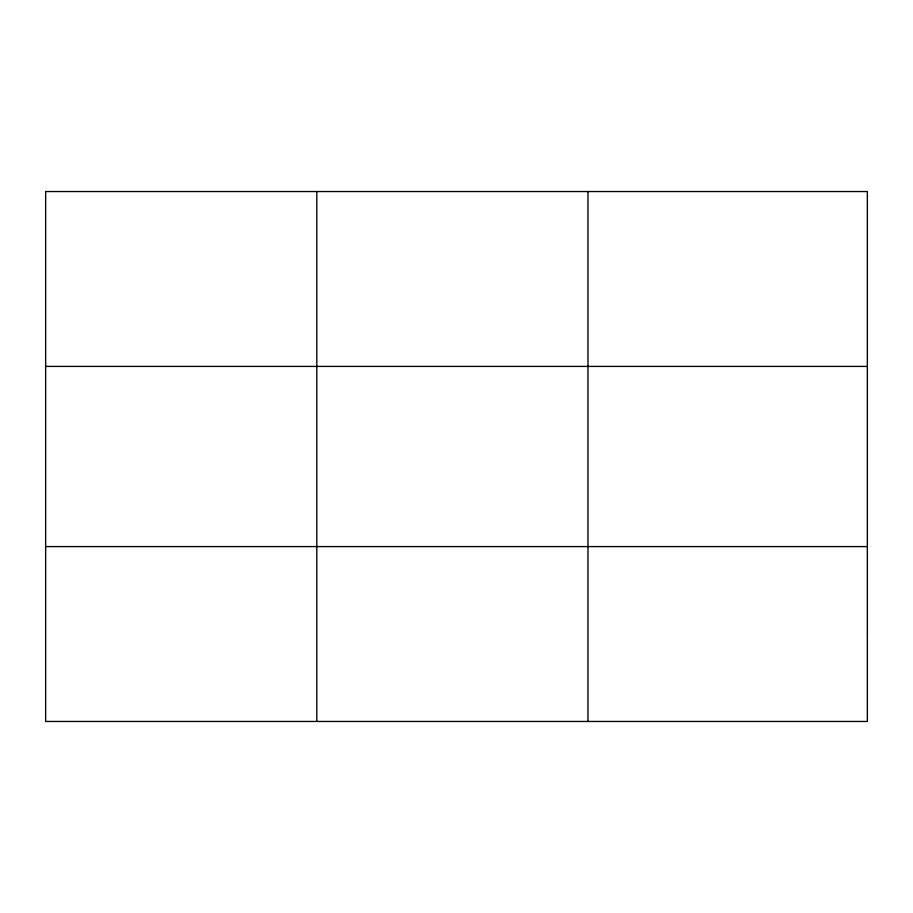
<?xml version="1.0" encoding="UTF-8"?>
<svg xmlns="http://www.w3.org/2000/svg" width="913" height="913" viewBox="0 0 913 913"><rect width="100%" height="100%" fill="white"/><g stroke="black" fill="none" stroke-linecap="round" stroke-linejoin="round"><path stroke-width="1.37" d="M316.811 191.536L316.811 721.464M587.972 191.536L587.972 721.464M45.65 366.41L867.35 366.41M45.65 546.59L867.35 546.59M867.35 634.021L867.35 721.464L45.65 721.464L45.65 191.536L867.35 191.536L867.35 634.021"/></g></svg>
